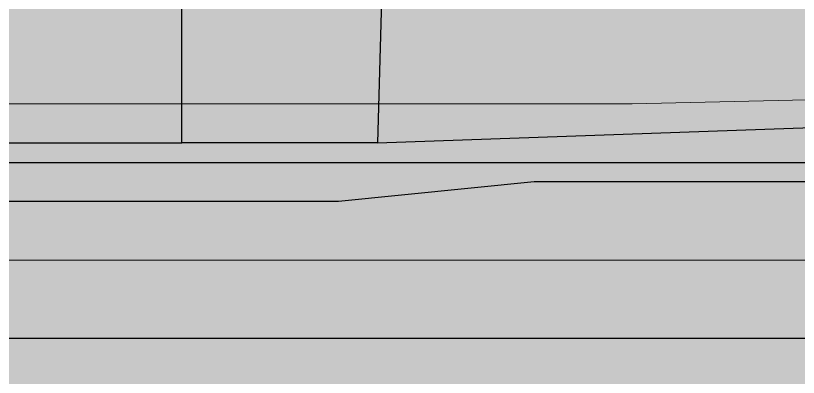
# Model space of a CAD drawing. Extents: x 9438 to 11125, y 1800 to 2873.
# Drawn here: x 11018.11 to 11024.88, y 2723.21 to 2726.35 of the extents above; entities that cross this region are included whole.
import ezdxf

# ---------------------------------------------------------------- set-up
doc = ezdxf.new("R2010")
doc.units = 0
doc.header["$LTSCALE"] = 10
doc.header["$MEASUREMENT"] = 0
doc.layers.add('G02-1-PRDXXXX-E-MRIO-01-P01-01$0$ANNOTATION', color=7, linetype='Continuous')

# ---------------------------------------------------------------- blocks, each defined once
blk = doc.blocks.new('G02-1-PRDXXXX-E-MRIO-01-P01-01$0$DV-54809-ZX-370-003')
at = {"layer": 'G02-1-PRDXXXX-E-MRIO-01-P01-01$0$ANNOTATION', "lineweight": 5}
for points in [[(1494.2798, 931.3466), (1494.2798, 933.8867), (1494.4491, 934.5641), (1495.1265, 934.7334), (1497.328, 934.7334), (1497.328, 935.5802), (1497.328, 936.5962), (1497.328, 937.1042), (1497.328, 938.6284), (1615.5298, 938.6284), (1615.5298, 924.2341), (1497.328, 924.2341), (1497.328, 927.9597), (1496.1426, 927.9597), (1497.328, 927.9597), (1495.1265, 927.9597), (1494.4491, 928.2984), (1494.2798, 928.9758)], [(1615.5298, 924.2341), (1615.5298, 938.6284), (1497.328, 938.6284), (1497.328, 924.2341)]]:
    blk.add_lwpolyline(points, close=True, dxfattribs=at)
at = {"layer": 'G02-1-PRDXXXX-E-MRIO-01-P01-01$0$ANNOTATION', "lineweight": 25}
blk.add_lwpolyline([(1588.4349, 936.0882), (1583.5239, 936.2575), (1583.6933, 931.3466), (1583.5239, 925.2502), (1588.2655, 925.4195), (1588.4349, 925.4195), (1588.6042, 931.3466)], close=True, dxfattribs=at)
for points in [[(1574.8874, 925.5889), (1575.2261, 925.2502), (1575.3955, 925.2502), (1581.8305, 925.2502), (1581.8305, 926.6049), (1582.1692, 926.9436), (1582.3385, 927.621), (1582.3385, 931.3466), (1583.6933, 931.3466), (1588.6042, 931.3466)], [(1583.5239, 925.2502), (1581.8305, 925.2502)], [(1557.2757, 925.0809), (1607.5708, 925.0809)], [(1589.9589, 924.9115), (1588.7736, 924.9115), (1584.8786, 924.9115), (1583.1852, 924.7422), (1576.7502, 924.7422), (1575.5647, 924.9115), (1574.8874, 924.9115)], [(1498.3441, 923.5567), (1613.8364, 923.5567)]]:
    blk.add_lwpolyline(points, dxfattribs=at)
at = {"layer": 'G02-1-PRDXXXX-E-MRIO-01-P01-01$0$ANNOTATION', "lineweight": 5}
blk.add_lwpolyline([(1576.9195, 925.5889), (1585.7253, 925.5889), (1593.1766, 925.7582), (1593.1766, 925.9276), (1595.378, 925.9276)], dxfattribs=at)
at = {"layer": 'G02-1-PRDXXXX-E-MRIO-01-P01-01$0$ANNOTATION', "color": 7, "true_color": 0xffffff, "transparency": 33554559}
for points in [[(1634.327, 731.3517), (1486.6593, 731.3517), (1594.5313, 943.37)], [(1526.4551, 943.37), (1486.6593, 731.3517), (1594.5313, 943.37)], [(1554.9049, 939.1364), (1554.9049, 741.1736), (1610.7883, 936.7655)], [(1610.7883, 936.7655), (1554.9049, 741.1736), (1610.7883, 743.7138)]]:
    blk.add_solid(points, dxfattribs=at)

msp = doc.modelspace()

# ---------------------------------------------------------------- block references
msp.add_blockref('G02-1-PRDXXXX-E-MRIO-01-P01-01$0$DV-54809-ZX-370-003', (9437.7181, 1799.9959))

doc.saveas('drawing.dxf')
